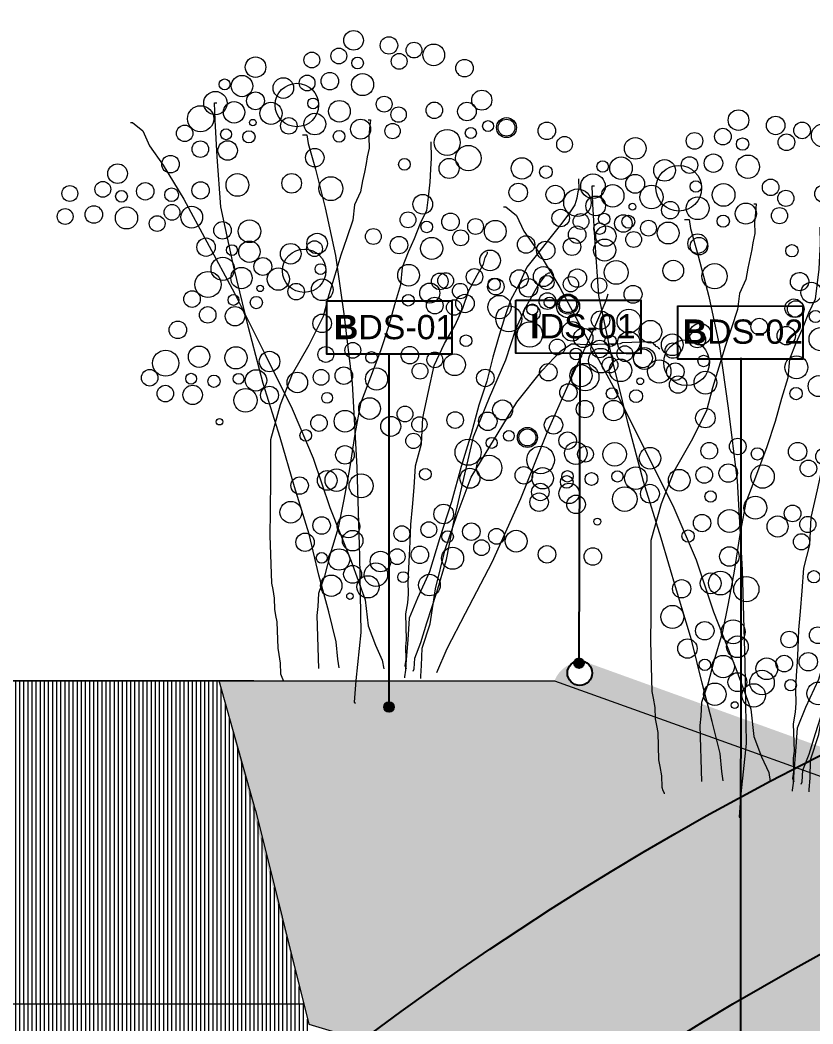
# Model space of a CAD drawing. Header units: metres. Extents: x -325 to 301, y -147 to 149.
# Drawn here: x 13.776 to 15.002, y 118.587 to 120.138 of the extents above; entities that cross this region are included whole.
import ezdxf

# ---------------------------------------------------------------- set-up
doc = ezdxf.new("R2010")
doc.units = ezdxf.units.M
doc.layers.add('-AUX_RIM', color=2, linetype='Continuous', plot=False)
doc.layers.add('0-TX-1_25', color=7, linetype='Continuous', true_color=0x3f4f7f)
for name, color, linetype in [('02-TRAÇ-D-linia 2', 251, 'Continuous'), ('10-DET-encoixinat', 37, 'Continuous'), ('10-DET_TERRENY_compactat', 252, 'Continuous'), ('A-KEYPLAN_HATCH', 7, 'Continuous'), ('A_TEXT_2', 7, 'Continuous')]:
    doc.layers.add(name, color=color, linetype=linetype)
doc.layers.add('03-TR-Paviment_01_Compacted Ground', color=7, linetype='Continuous', lineweight=5, true_color=0xc5a967)
for name, color, linetype, lineweight in [('05-VEG-gris 50%', 253, 'Continuous', 18), ('1-CM', 7, 'Continuous', 0), ('3-TR Seleccionat', 44, 'Continuous', 0)]:
    doc.layers.add(name, color=color, linetype=linetype, lineweight=lineweight)
doc.styles.get("Standard").update_dxf_attribs({"font": 'arial.ttf'})

# ---------------------------------------------------------------- blocks, each defined once
blk = doc.blocks.new('ccddddddddddd')
for points in [[(92.17118508927524, 14.45525125507265), (92.1602315818891, 14.54284491715953), (92.14927795156837, 14.71803216030821), (92.08355653705075, 15.02460998017341), (91.9959279843606, 15.39688300667331), (91.9082994312048, 15.81295286351815), (91.77685660263523, 16.29471792606637), (91.64541377406567, 16.79838144592941), (91.49206380639225, 17.34584179753438), (91.36062097735703, 17.91520052356645), (91.22917814878747, 18.52835616283119), (91.11964245792478, 19.14151172060519), (91.09773531928658, 19.6451752409339), (91.08678181190044, 20.01744826603681), (91.08678181190044, 20.1926355920732), (91.10868894960731, 20.19263559160754)], [(90.23240342363715, 20.01744826603681), (90.25431056134403, 20.01744826603681), (90.35289262235165, 19.92985460348427), (90.41861403686926, 19.7765657347627), (90.55005686543882, 19.57947995234281), (90.74722110852599, 19.22910538315773), (90.96629249025136, 18.79113706946373), (91.22917814878747, 18.26557517424226), (91.51397094503045, 17.65241961786523), (91.77685660263523, 17.08306080941111), (91.97402084618807, 16.57939737197012), (92.12737081339583, 16.07573385164142), (92.32453505601734, 15.52827350096777), (92.45597788598388, 15.13410201761872), (92.47788502369076, 14.8713211119175), (92.54360643820837, 14.67423532949761), (92.60932785319164, 14.52094646031037), (92.62028148304671, 14.43335279775783)], [(92.63123499089852, 19.97365143429488), (92.6531421286054, 19.9736514352262), (92.64218862075359, 19.88605777220801), (92.63123499043286, 19.79846410965547), (92.63123499136418, 19.6889720717445), (92.60932785226032, 19.60137840919197), (92.59837434487417, 19.53568312060088), (92.57646720623598, 19.44808954047039), (92.5545600685291, 19.36049587745219), (92.53265293082222, 19.25100375711918), (92.46693151630461, 19.11961326375604), (92.44502437766641, 18.96632439503446), (92.3793029631488, 18.79113706946373), (92.31358154863119, 18.61594982631505), (92.24786013411358, 18.41886404342949), (92.18213872006163, 18.22177834343165), (92.11641730554402, 18.00279418611899), (91.96306733880192, 17.71811482310295), (91.78781023295596, 17.43343546055257), (91.65636740392074, 17.12685764115304), (91.54683171305805, 16.77648307196796), (91.53587808320299, 16.38231158908457), (91.52492457535118, 16.05383539479226), (91.51397094456479, 15.81295286351815), (91.51397094456479, 15.33118780050427), (91.52492457535118, 15.26549251191318), (91.53587808273733, 15.17789884936064), (91.53587808273733, 15.068406812381), (91.54683171305805, 15.00271152332425), (91.55778522137552, 14.93701631762087), (91.55778522090986, 14.67423532949761), (91.56873885169625, 14.60854012332857), (91.5796923590824, 14.52094646077603), (91.5796923590824, 14.41145442333072), (91.59064598940313, 14.37860673852265), (91.60159949725494, 14.35670836362988), (91.60159949678928, 14.3457591352053)], [(91.9630673378706, 19.84226094093174), (92.00688161421567, 19.84226094093174), (92.01783512206748, 19.75466727791354), (92.08355653658509, 19.49188628932461), (92.1711850897409, 19.09771488886327), (92.25881364196539, 18.61594982584938), (92.324535056483, 18.02469264343381), (92.39025647100061, 17.32394342357293), (92.41216360917315, 16.4699052516371), (92.41216360917315, 15.57207033177838), (92.40121010132134, 14.80562582332641), (92.33548868680373, 14.32386076077819), (92.31358154863119, 14.10487660346553), (92.324535056483, 14.09392737504095)], [(93.25558848958462, 19.73276890348643), (93.25558848958462, 19.56853080587462), (93.2446348592639, 19.45903868647292), (93.23368135187775, 19.3276481917128), (93.21177421323955, 19.17435932345688), (93.18986707506701, 19.04296882916242), (93.12414566101506, 18.91157833440229), (93.05842424603179, 18.75828946661204), (92.99270283151418, 18.62689897231758), (92.92698141699657, 18.473610103596), (92.90507427882403, 18.29842277802527), (92.83935286477208, 18.10133707756177), (92.77363145025447, 17.88235292071477), (92.68600289756432, 17.64147038944066), (92.57646720670164, 17.37868940085173), (92.46693151583895, 17.11590849515051), (92.40121010132134, 16.80933067528531), (92.33548868726939, 16.45895602367818), (92.26976727228612, 16.15237828623503), (92.20404585823417, 15.867698923219), (92.11641730554402, 15.60491793509573), (92.05069589149207, 15.38593377778307), (91.9849744765088, 15.21074645221233), (91.9740208457224, 15.07935604080558), (91.9630673378706, 14.99176237778738), (91.9630673378706, 14.45525125507265)], [(94.73401807900518, 19.31669904664159), (94.73401807947084, 19.20720692630857), (94.72306444868445, 19.18530855188146), (94.71211094036698, 19.11961326375604), (94.69020380219445, 19.05391805805266), (94.6244823881425, 18.9663243945688), (94.53685383545235, 18.85683235758916), (94.42731814458966, 18.72544186376035), (94.2958753160201, 18.57215299457312), (94.18633962515742, 18.44076250074431), (94.09871107293293, 18.26557517424226), (94.01108251977712, 18.11228630598634), (93.94536110479385, 17.93709898088127), (93.8796396907419, 17.74001328041777), (93.81391827668995, 17.54292749799788), (93.74819686170667, 17.30204496672377), (93.66056830901653, 17.061162434984), (93.57293975679204, 16.7764830715023), (93.46340406592935, 16.44800687720999), (93.353868374601, 16.09763222653419), (93.22242554603145, 15.72535920049995), (93.11288985563442, 15.39688300620764), (92.98144702613354, 15.13410201808438), (92.89381847390905, 14.93701631762087), (92.87191133527085, 14.71803216077387), (92.85000419709831, 14.52094646077603), (92.83905056677759, 14.41145442379639), (92.82809705892578, 14.3457591352053), (92.82809705939144, 14.33480998966843)], [(92.85000419756398, 14.42240356933326), (92.83905056724325, 14.45525125460699), (92.85000419709831, 14.52094646077603), (92.85000419709831, 14.65233695553616), (92.86095770495012, 14.71803216077387), (92.86095770541579, 14.9808131493628), (92.88286484358832, 15.09030518634245), (92.89381847390905, 15.17789884889498), (92.89381847390905, 15.30928934318945), (92.90477198176086, 15.44067983748391), (92.91572561208159, 15.57207033224404), (92.9266791199334, 15.70346082560718), (92.93763274978846, 15.87864806922153), (92.959539887961, 16.05383539479226), (92.98144702613354, 16.2509210947901), (93.00335416430607, 16.46990525256842), (93.06907557882369, 16.68888940894976), (93.09098271699622, 16.95167039800435), (93.15670413151383, 17.21445130370557), (93.22242554603145, 17.47723229182884), (93.33196123689413, 17.6962164491415), (93.44149692729115, 17.87140369229019), (93.52912548044696, 18.04659101786092), (93.59484689496458, 18.22177834343165), (93.68247544765472, 18.37506721215323), (93.74819686217234, 18.48455933155492), (93.77010400034487, 18.5502545372583), (93.78105750773102, 18.57215299457312), (93.79201113805175, 18.59405136900023), (93.79201113805175, 18.60500059742481)], [(92.91572561208159, 14.40050519490615), (92.92667911946774, 14.42240356933326), (92.93763275025412, 14.53189568873495), (93.00335416430607, 14.68518455792218), (93.06907557928935, 14.88227025792003), (93.17861126968637, 15.18884807731956), (93.28814696054906, 15.51732427207753), (93.37577551277354, 15.91149575449526), (93.59484689496458, 16.74363546911627), (93.77010400034487, 17.13780686911196), (93.94536110525951, 17.51007989514619), (94.0548967961222, 17.81665771501139), (94.16443248651922, 18.03564187232405), (94.29587531555444, 18.25462594628334), (94.38350386824459, 18.3641180661507), (94.40541100688279, 18.37506721215323), (94.41636451426893, 18.37506721261889)], [(93.15670413151383, 14.37860673805699), (93.26623982191086, 14.61948935221881), (93.46340406546369, 14.96986392093822), (93.74819686217234, 15.47352744080126), (94.0548967961222, 16.10858145449311), (94.33968959236518, 16.76553384354338), (94.6244823881425, 17.35679102642462), (94.84355376986787, 17.79475925769657), (94.97499659890309, 18.07943862024695), (94.99690373707563, 18.14513390883803)], [(92.99240053351969, 14.32386076077819), (92.99240053351969, 14.34575913567096), (93.00335416477174, 14.45525125460699), (93.01430767215788, 14.63043849822134), (93.10193622438237, 14.8713211119175), (93.1676576398313, 15.22169568063691), (93.27719332976267, 15.61586716352031), (93.40863615879789, 15.96624173223972), (93.56198612600565, 16.3385147578083), (94.04394316580147, 17.08306080941111), (94.30682882387191, 17.38963862881064), (94.50399306695908, 17.58672432973981), (94.61352875782177, 17.65241961786523), (94.6573430346325, 17.65241961693391), (94.74497158685699, 17.64147038897499), (95.00785724446177, 17.64147038944066), (95.02976438309997, 17.63052116055042), (95.05167152127251, 17.63052116055042)], [(94.74497158685699, 17.64147038897499), (95.10643942793831, 17.64147038850933), (95.12834656564519, 17.65241961739957), (95.41313936142251, 17.65241961786523), (95.41313936188817, 17.64147038897499), (95.43504650052637, 17.64147038897499), (95.43504650052637, 17.63052116008475), (95.44600000791252, 17.61957201454788), (95.45695363823324, 17.61957201454788), (95.45695363823324, 17.60862278658897), (95.47886077594012, 17.59767355816439), (95.48981428472325, 17.58672432880849), (95.50076791457832, 17.57577518327162)]]:
    blk.add_lwpolyline(points)
for centre, radius in [((92.50731832021847, 20.78011920209974), 0.09914972109653161), ((92.8620486264117, 20.71819748636335), 0.08827586927244695), ((92.35396835301071, 20.62683025095612), 0.0797138132272792), ((93.11398077663034, 20.6634514266625), 0.07971381322727139), ((93.31114502064884, 20.60870544845238), 0.1100385761945846), ((91.51054347259924, 20.53923658793792), 0.1038774050785438), ((92.08012906461954, 20.59398264810443), 0.07971381322727139), ((92.54017896577716, 20.5501858163625), 0.05896654791170974), ((92.9606308103539, 20.55395938875154), 0.07971381322727139), ((93.6178449545987, 20.466365726199), 0.08827588449571261), ((91.19289002986625, 20.37499849172309), 0.05475392728177474), ((91.3681471357122, 20.353100115899), 0.1078442209085107), ((91.78438276099041, 20.32025251351297), 0.1038774050785438), ((92.02536128088832, 20.3640493452549), 0.0797138132272792), ((92.2553861704655, 20.37499849079177), 0.08828397434522552), ((92.58399324212223, 20.33120165998116), 0.1116622003345008), ((91.09430784732103, 20.18886201875284), 0.1179330192981251), ((91.91582559002563, 20.14506518794224), 0.2190155618666085), ((91.49958996474743, 20.19981116522104), 0.09029159687583978), ((92.08012906461954, 20.15601441636682), 0.05474597743621246), ((93.78214843012393, 20.13788953144103), 0.100948621194932), ((90.94095788057894, 20.03557306807488), 0.131875252192638), ((91.28051858302206, 20.09031912824139), 0.1078442962242974), ((91.65184901002795, 20.06842075381428), 0.1122136528435823), ((92.34301472222432, 20.06842075381428), 0.1094920372972297), ((92.7963272118941, 20.12694030348212), 0.0797138132272792), ((93.30019139032811, 20.0502958688885), 0.08341479203162756), ((93.6287984624505, 20.02839749492705), 0.09355456895831013), ((91.82819703733549, 19.93703025951982), 0.083391818526349), ((92.09108269494027, 19.94797948841006), 0.1094920372972297), ((92.93872367218137, 20.01744826603681), 0.07742317901411151), ((90.77556348359212, 19.89323342777789), 0.08359032011394589), ((91.19289003079757, 19.87133497092873), 0.05475392728177474), ((91.4667291957885, 19.98082709126174), 0.03284760294668843), ((92.55113259609789, 19.88228419935331), 0.100948621194932), ((92.8730022571981, 19.85321016889066), 0.07742319637127354), ((93.83691633632407, 19.87510854331776), 0.05475392728177474), ((94.02312694909051, 19.85321016935632), 0.100948621194932), ((94.02312694909051, 19.85321016935632), 0.08552993772729109), ((91.42291491990909, 19.83848736807704), 0.0619504096055185), ((92.33206121437252, 19.81658899364993), 0.05896647138640877), ((93.42068071104586, 19.72181967506185), 0.1313904942115585), ((93.66165923094377, 19.80941333761439), 0.05583111220221605), ((94.4284090665169, 19.80941333761439), 0.08827588449571261), ((90.92891338979825, 19.72899533063173), 0.083391818526349), ((91.20384353818372, 19.70709687424824), 0.0979638998719097), ((94.6036661718972, 19.66707361536101), 0.0797138132272792), ((90.6233044383116, 19.58665560837835), 0.08830179011489034), ((92.08012906461954, 19.60855406522751), 0.09355464613128266), ((93.6287984624505, 19.5575815779157), 0.1281631355179718), ((93.6287984624505, 19.5575815779157), 0.1281631355179718), ((90.08658734429628, 19.50710891373456), 0.09914972109653161), ((92.98253794806078, 19.51378474617377), 0.05896654791170974), ((93.43163421889767, 19.45903868600726), 0.100948621194932), ((94.16552340891212, 19.43714031158015), 0.1078442209085107), ((91.29147209087387, 19.35672230552882), 0.1143168244103129), ((91.83915054472163, 19.35672230552882), 0.09914972109653161), ((94.40650192834437, 19.39334348030388), 0.06385108598971867), ((89.5993650695309, 19.32097235973924), 0.07971381322727139), ((89.93323737708852, 19.35381996259093), 0.0797138132272792), ((90.36042650975287, 19.32097235973924), 0.08827586927244695), ((90.62493505468592, 19.27813989901915), 0.06916781482529323), ((90.91905074194074, 19.31292547378689), 0.08759366280770564), ((92.2334790318273, 19.29102701693773), 0.1209383224137713), ((90.11944799032062, 19.27717552846298), 0.05896654791170974), ((94.12170913256705, 19.19625778030604), 0.09355468922416664), ((94.49413048103452, 19.1634100950323), 0.09355468922416664), ((89.54459728533402, 19.09103905688971), 0.0797138132272792), ((89.83465519361198, 19.10198820289224), 0.08828397434522552), ((90.1632622666657, 19.05819137161598), 0.1116622003345008), ((90.62432604283094, 19.10091247688979), 0.07971381322727139), ((90.82149028638378, 19.04616649914533), 0.1100385761945846), ((93.15546696865931, 19.10642892122269), 0.09914972109653161), ((90.47097607562318, 18.99142043991014), 0.07971381322727139), ((94.89874616917223, 19.0372787155211), 0.09914972109653161), ((91.12819022033364, 18.90382677689195), 0.08827588449571261), ((91.39991686027497, 18.88590638805181), 0.1139313534327422), ((93.00211700191721, 18.95313997007906), 0.0797138132272792), ((93.4293061341159, 18.92029236769304), 0.08827586927244695), ((94.74539620196447, 18.88398976437747), 0.0797138132272792), ((92.64738657139242, 18.79607752989978), 0.07971381322727139), ((93.18832761468366, 18.87649553595111), 0.05896654791170974), ((93.68123828433454, 18.86554630752653), 0.07971381322727139), ((93.87840252742171, 18.81080033024773), 0.1100385761945846), ((94.93160681519657, 18.80734532978386), 0.05896654791170974), ((95.17258533509448, 18.85114216106012), 0.08827586927244695), ((95.42451748484746, 18.79639610135928), 0.07971381322727139), ((90.95698824804276, 18.73876838758588), 0.0928042669996929), ((91.39224458299577, 18.67940983595327), 0.1078442209085107), ((92.04945872724056, 18.69035906484351), 0.0797138132272792), ((92.07780097937211, 18.74133146926761), 0.1038774050785438), ((92.90353481797501, 18.70130821038038), 0.08828397434522552), ((93.23214189056307, 18.65751137910411), 0.1116622003345008), ((93.52788831666112, 18.75605427054688), 0.07971381322727139), ((95.27116751810536, 18.68690406344831), 0.07971381322727139), ((95.62168172886595, 18.74165012408048), 0.1100385761945846), ((91.21698747761548, 18.70130821038038), 0.05475392728177474), ((91.80848020780832, 18.64656223310158), 0.1038774050785438), ((91.93992303684354, 18.47137490753084), 0.2190155618666085), ((94.18510246183723, 18.66846060752869), 0.08827588449571261), ((94.64681401941925, 18.63215800421312), 0.08828397434522552), ((94.97542109200731, 18.5883611724712), 0.1116622003345008), ((95.92838166281581, 18.59931040136144), 0.08827588449571261), ((91.1184052946046, 18.51517173880711), 0.1179330192981251), ((91.523687412031, 18.5261208852753), 0.09029159687583978), ((90.96505532739684, 18.36188278766349), 0.131875252192638), ((91.30461603077129, 18.41662884736434), 0.1078442962242974), ((91.67594645684585, 18.39473047340289), 0.1122136528435823), ((92.10422651190311, 18.48232413595542), 0.05474597743621246), ((92.99116337066516, 18.39473047340289), 0.1094920372972297), ((92.11518014175817, 18.27428920799866), 0.1094920372972297), ((93.3635847195983, 18.3290351848118), 0.0797138132272792), ((94.3494059368968, 18.33998441323638), 0.100948621194932), ((90.79966093041003, 18.21954314783216), 0.08359032011394589), ((91.49082664307207, 18.30713681038469), 0.03284760294668843), ((91.85229448415339, 18.26333997910842), 0.083391818526349), ((93.19928124500439, 18.20859391894192), 0.100948621194932), ((93.50598117848858, 18.21954314783216), 0.07742317901411151), ((93.86744889710099, 18.25239075068384), 0.08341479203162756), ((94.19605596922338, 18.23049237625673), 0.09355456895831013), ((94.62448251107708, 18.25462594581768), 0.07742319637127354), ((94.90927530638874, 18.23272757232189), 0.07743792491863587), ((91.21698747761548, 18.19764469005167), 0.05475392728177474), ((91.447012366727, 18.16479708813131), 0.0619504096055185), ((92.98020986327901, 18.14289871323854), 0.05896647138640877), ((95.2488358868286, 18.13418468041345), 0.09029159687583978), ((90.95301083661616, 18.055305050686), 0.083391818526349), ((91.22794098593295, 18.03340659337118), 0.0979638998719097), ((93.44025976397097, 18.055305050686), 0.07742319637127354), ((94.40417384309694, 18.07720342511311), 0.05475392728177474), ((94.59038445679471, 18.05530505022034), 0.100948621194932), ((94.59038445679471, 18.05530505022034), 0.08552993772729109), ((90.64740188512951, 17.91296532796696), 0.08830179011489034), ((92.10422651190311, 17.93486378435045), 0.09355464613128266), ((93.9879382182844, 17.92391455639154), 0.1313904942115585), ((94.22891673771665, 18.01150821940973), 0.05583111220221605), ((94.19605596968904, 17.75967645877972), 0.1281631355179718), ((94.19605596968904, 17.75967645877972), 0.1281631355179718), ((94.62203529756516, 17.77874510781839), 0.09914972109653161), ((95.41313948435709, 17.7509624264203), 0.1143169033563484), ((90.51421286957338, 17.58087944658473), 0.131875252192638), ((90.85377357294783, 17.63562550675124), 0.1078442962242974), ((91.22510399948806, 17.61372713185847), 0.1122136528435823), ((92.40589479589835, 17.6533817211166), 0.0797138132272792), ((93.54979545529932, 17.71587962796912), 0.05896654791170974), ((91.56246991548687, 17.56578805856407), 0.1038774050785438), ((92.13205550750718, 17.62053411826491), 0.07971381322727139), ((92.59210540866479, 17.57673728698865), 0.05896654791170974), ((92.97846367675811, 17.58720544259995), 0.08827586927244695), ((93.23039582651109, 17.53245938289911), 0.07971381322727139), ((94.4686853303574, 17.62545615714043), 0.0797138132272792), ((94.89587446348742, 17.59260855335742), 0.08827586927244695), ((95.14780661370605, 17.53786249365658), 0.07971381322727139), ((95.63221086654812, 17.55387672642246), 0.07742319637128761), ((90.3488184735179, 17.43853980628774), 0.08359032011394589), ((93.42756007006392, 17.47771340515465), 0.1100385761945846), ((94.65489594358951, 17.54881172254682), 0.05896654791170974), ((95.34497085725889, 17.48311651591212), 0.1100385761945846), ((90.76614501979202, 17.41664134990424), 0.05475392728177474), ((90.99616990983486, 17.38379374658689), 0.0619504096055185), ((91.2448164736852, 17.40154996141791), 0.05475392728177474), ((91.4200735790655, 17.37965158652514), 0.1078442209085107), ((91.8363092043437, 17.34680398320779), 0.1038774050785438), ((92.07728772377595, 17.39060081494972), 0.0797138132272792), ((92.30731261335313, 17.40154996095225), 0.08828397434522552), ((92.63591968500987, 17.35775312967598), 0.1116622003345008), ((93.07704585976899, 17.4229673454538), 0.07971381322727139), ((93.73426000401378, 17.33537368290126), 0.08827588449571261), ((94.37010314781219, 17.37362439604476), 0.08828397434522552), ((94.69871022040024, 17.32982756523415), 0.1116622003345008), ((94.99445664696395, 17.42837045621127), 0.07971381322727139), ((95.65167079120874, 17.34077679365873), 0.08827588449571261), ((90.5021683787927, 17.27430170960724), 0.083391818526349), ((90.77709852810949, 17.25240325229242), 0.0979638998719097), ((91.30848026368767, 17.18208481417969), 0.1179330192981251), ((91.55151640810072, 17.22636263491586), 0.09029159687583978), ((92.13205550797284, 17.18256588606164), 0.05474597743621246), ((92.55718713905662, 17.0616435483098), 0.1094920372972297), ((92.3052551113069, 16.94120228243992), 0.1094920372972297), ((92.91274226177484, 16.99594826018438), 0.0797138132272792), ((93.89856347907335, 17.0068974881433), 0.100948621194932), ((91.03998418571427, 16.97404988575727), 0.03284760294668843), ((92.04236945323646, 16.930253054481), 0.083391818526349), ((92.76530501246452, 16.87550699478015), 0.100948621194932), ((93.05513872113079, 16.88645622273907), 0.07742317901411151), ((93.41660643927753, 16.91930382605642), 0.08341479203162756), ((93.74521351233125, 16.89740545116365), 0.09355456895831013), ((91.90531620429829, 16.80981178861111), 0.05896647138640877), ((92.98941730661318, 16.72221812605858), 0.07742319637127354), ((93.95333138620481, 16.74411650048569), 0.05475392728177474), ((94.13954199897125, 16.72221812512726), 0.100948621194932), ((94.13954199897125, 16.72221812512726), 0.08552993772729109), ((94.54482411639765, 16.67842129431665), 0.08827588449571261), ((92.29430148098618, 16.60177685972303), 0.09355464613128266), ((93.53709576139227, 16.59082763129845), 0.1313904942115585), ((93.77807428082451, 16.67842129431665), 0.05583111220221605), ((93.74521351186559, 16.42658953461796), 0.1281631355179718), ((93.74521351186559, 16.42658953461796), 0.1281631355179718), ((94.72008122131228, 16.53608157159761), 0.0797138132272792), ((92.20096791768447, 16.34994510002434), 0.1143168244103129), ((91.82854656875134, 16.30614826828241), 0.08759366280770564), ((92.10772894509137, 16.34994510002434), 0.09914972109653161), ((92.44765144772828, 16.28424981143326), 0.1209383224137713), ((93.09895299747586, 16.38279270287603), 0.05896654791170974), ((93.54804926877841, 16.32804664317518), 0.100948621194932), ((94.28193845879287, 16.30614826828241), 0.1078442209085107), ((94.52291697775945, 16.26235143747181), 0.06385108598971867), ((91.73098611226305, 16.03938929410651), 0.1100385761945846), ((93.2718820180744, 15.97543687839061), 0.09914972109653161), ((94.23812418198213, 16.0652657370083), 0.09355468922416664), ((94.61054553091526, 16.03241805126891), 0.09355468922416664), ((92.03768604714423, 15.89704957138747), 0.08827588449571261), ((92.30941268615425, 15.87912918301299), 0.1139313534327422), ((93.11853205086663, 15.82214792724699), 0.0797138132272792), ((93.54572118353099, 15.7893003243953), 0.08827586927244695), ((91.86648407392204, 15.73199118301272), 0.0928042669996929), ((92.34637937927619, 15.73455426469445), 0.1038774050785438), ((92.84469276247546, 15.78930032392964), 0.07971381322727139), ((93.30474266409874, 15.74550349265337), 0.05896654791170974), ((93.79765333421528, 15.73455426422879), 0.07971381322727139), ((93.9948175768368, 15.67980828741565), 0.1100385761945846), ((93.64430336654186, 15.62506222724915), 0.07971381322727139), ((92.02872593747452, 15.57031616708264), 0.05475392728177474), ((92.20398304238915, 15.54841779312119), 0.1078442209085107), ((92.62021866859868, 15.51557018980384), 0.1038774050785438), ((92.78992497874424, 15.55936702108011), 0.0797138132272792), ((93.01994986785576, 15.5703161675483), 0.08828397434522552), ((93.34855694044381, 15.52651933580637), 0.1116622003345008), ((94.30151751171798, 15.53746856376529), 0.08827588449571261), ((94.76322906883433, 15.50116596091539), 0.08828397434522552), ((92.57106118137017, 15.38417969550937), 0.1179330192981251), ((92.33542587142438, 15.39512884197757), 0.09029159687583978), ((92.8446927620098, 15.35133209312335), 0.05474597743621246), ((92.116354489699, 15.28563680453226), 0.1078442962242974), ((92.48768491717055, 15.26373843010515), 0.1122136528435823), ((93.10757842008024, 15.26373842963949), 0.1094920372972297), ((92.30256510339677, 15.17614476708695), 0.03284760294668843)]:
    blk.add_circle(centre, radius)
blk = doc.blocks.new('hatch keyplan 2')
at = {"layer": 'A-KEYPLAN_HATCH'}
blk.add_lwpolyline([(0, 0.005476596624248486), (0.012874798693294, 0.005476596623793739), (0.012874798693294, -2.273736754432321e-13), (0, 0)], close=True, dxfattribs=at)
blk = doc.blocks.new('hatch keyplan')
at = {"layer": 'A-KEYPLAN_HATCH'}
blk.add_blockref('hatch keyplan 2', (1.430579833341536, 0.8521467901477053), dxfattribs=at)
blk = doc.blocks.new('I-06A')
at = {"layer": 'A-KEYPLAN_HATCH'}
blk.add_blockref('hatch keyplan', (-1.430579833341536, -0.8521467901477053), dxfattribs=at)
at = {"layer": 'A_TEXT_2', "insert": (-0.0007977307986626325, 0.00404589630651675), "char_height": 0.0025, "attachment_point": 1}
blk.add_mtext_dynamic_manual_height_columns('\\pi0.00229;{\\fArial|b1|i0|c0|p34;I}DS-01', width=0.01456192034901793, gutter_width=0.015, heights=[0], dxfattribs=at)
blk = doc.blocks.new('B-DS01')
at = {"layer": 'A-KEYPLAN_HATCH'}
blk.add_blockref('hatch keyplan', (-1.430579833341138, -0.8521467901475916), dxfattribs=at)
at = {"layer": 'A_TEXT_2', "insert": (-0.0007977307984582405, 0.004032374434489228), "char_height": 0.0025, "attachment_point": 1}
blk.add_mtext_dynamic_manual_height_columns('\\pi0.00152;{\\fArial|b1|i0|c0|p34;B}DS-01', width=0.01456192034901793, gutter_width=0.015, heights=[0], dxfattribs=at)
blk = doc.blocks.new('B-DS02')
at = {"layer": 'A-KEYPLAN_HATCH'}
blk.add_blockref('hatch keyplan', (-1.430579833341536, -0.8521467901477053), dxfattribs=at)
at = {"layer": 'A_TEXT_2', "insert": (-0.0007977306934924266, 0.004083503112212838), "char_height": 0.0025, "attachment_point": 1}
blk.add_mtext_dynamic_manual_height_columns('\\pi0.00129;{\\fArial|b1|i0|c0|p34;B}DS-02', width=0.01456192034901793, gutter_width=0.015, heights=[0], dxfattribs=at)
blk = doc.blocks.new('POINT')
at = {"layer": '0-TX-1_25'}
h = blk.add_hatch(dxfattribs=at)
h.set_pattern_fill('ANGLE', color=256)
h.set_pattern_definition([(0, (-83.74681484067048, -12.72584030761209), (0, 6.985), [5.08, -1.905]), (90, (-83.74681484067048, -12.72584030761209), (-6.985, 4.277078946022131e-16), [5.08, -1.905])])
edge = h.paths.add_edge_path()
edge.add_arc((0, 0), 0.0075, 0, 360)
h = blk.add_hatch(color=256, dxfattribs=at)
h.dxf.hatch_style = 1
edge = h.paths.add_edge_path()
edge.add_arc((0, 0), 0.0075, 0, 360)
blk.add_circle((0, 0), 0.0075, dxfattribs=at)

msp = doc.modelspace()

# ---------------------------------------------------------------- hatches: boundary and pattern name
at = {"layer": '03-TR-Paviment_01_Compacted Ground'}
h = msp.add_hatch(dxfattribs=at)
h.set_pattern_fill('ANSI31', color=256, scale=0.002, angle=225, style=0)
h.set_pattern_definition([(270, (0.01568512528217525, 0.3134793474974344), (0.006350000000000001, -8.673617379884035e-19), [])])
h.paths.add_polyline_path([(12.65673786838916, 118.617002200912), (12.65673786839123, 119.1170022225688), (14.0841246469771, 119.1170022225692), (14.14010776586284, 118.9169688773274), (14.21479901018357, 118.617002201229)])
at = {"layer": '10-DET-encoixinat'}
h = msp.add_hatch(dxfattribs=at)
h.set_pattern_fill('CROSS', color=256, scale=0.002, angle=91.10144121152325)
h.set_pattern_definition([(91.10144121152311, (1.436916130683358, 122.0790472416548), (-0.01294178032110458, 0.01245352649333795), [0.00635, -0.01905]), (181.1014412115233, (1.440029512306694, 122.082282686735), (-0.01245352649333795, -0.01294178032110458), [0.00635, -0.01905])])
h.paths.add_polyline_path([(14.60226427080116, 119.1170021586293), (14.08412464698438, 119.1170022225432), (14.13575710936468, 118.9170119674011), (14.2224844505248, 118.5861367897009), (14.57392912854129, 118.4806507480285), (15.25368662969828, 118.27662168569), (15.63773786964828, 118.27662168569), (15.63773786962565, 118.87662168569), (15.27111083876287, 118.87662168569)])
at = {"layer": '10-DET_TERRENY_compactat'}
h = msp.add_hatch(dxfattribs=at)
h.set_pattern_fill('HEX', color=256, scale=0.002, angle=0.5782318252177278)
h.set_pattern_definition([(0.5782318252177278, (0, 0), (-0.000110995747240735, 0.01099796253877573), [0.00635, -0.0127]), (120.5782318252177, (0, 0), (-0.00946901707482901, -0.005595106406210373), [0.00635, -0.0127]), (60.57823182521773, (0.006349676630719095, 6.408342453239108e-05), (-0.009580012822069743, 0.00540285613256535), [0.00635, -0.0127])])
edge = h.paths.add_edge_path()
edge.add_line((14.64914128962859, 119.1462462721245), (15.2764225663434, 118.9199495782625))
edge.add_line((15.2764225663434, 118.9199495782625), (15.63432539013684, 118.9199495782625))
edge.add_line((15.63432539013684, 118.9199495782625), (15.63432539013684, 118.87662168569))
edge.add_line((15.63432539013684, 118.87662168569), (15.27111083876287, 118.87662168569))
edge.add_line((15.27111083876287, 118.87662168569), (14.60226421249561, 119.117002179584))
edge.add_arc((14.64536350470524, 119.1001088466799), 0.04629183173716765, 85.31899899317779, 158.596652369334, ccw=False)
edge = h.paths.add_edge_path()
edge.add_arc((14.64132370229828, 119.1287669301312), 0.01914789983742438, 0, 360)
edge = h.paths.add_edge_path(flags=16)
edge.add_arc((15.1596413748178, 118.9396546277497), 0.01914789983742438, 0, 360)
at = {"layer": '3-TR Seleccionat'}
h = msp.add_hatch(dxfattribs=at)
h.set_pattern_fill('ANSI31', color=256, scale=0.002, angle=225, style=0)
h.set_pattern_definition([(270, (441090.4023085567, -650717.9494311544), (-0.00635, -1.734723475976807e-18), [])])
h.paths.add_polyline_path([(14.22248445051071, 118.5870022015581), (14.21479901018357, 118.617002201229), (13.85319703940896, 118.6170022011555), (12.65673786839052, 118.617002200912), (12.65673786847208, 117.4470270157342), (14.22248445053896, 117.4470270156178)])

# ---------------------------------------------------------------- linework, layer by layer
at = {"layer": '-AUX_RIM'}
for radius in [4.651662449357509, 4.651662449357509, 4.379523189042336, 4.379523189042336]:
    msp.add_circle((17.10335728562962, 114.8448327236284), radius, dxfattribs=at)
at = {"layer": '0-TX-1_25'}
msp.add_line((14.64012618816583, 119.144043009037), (14.64209265389605, 119.6214745800824), dxfattribs=at)
for points in [[(14.34657550611906, 119.076281891146), (14.34696662108786, 119.6216606820815)], [(14.88991037471488, 118.3772389819645), (14.89069845009863, 119.6160093898218)]]:
    msp.add_lwpolyline(points, dxfattribs=at)
at = {"layer": '02-TRAÇ-D-linia 2'}
msp.add_circle((14.64132370229828, 119.1287669301312), 0.01914789983742415, dxfattribs=at)
at = {"layer": '05-VEG-gris 50%'}
for centre, major_axis, ratio, start_param, end_param in [((14.9808924675038, 119.7337196173641), (-0.009995397696246173, 0.009995397696246014), 0.9999999999999041, 3.957012353762735, 10.24019766094232), ((14.97240880323061, 119.6926724618592), (0.009995397696246964, 0.009995397696247122), 0.9999999999998405, 5.527808680557567, 11.81099398773715)]:
    msp.add_ellipse(centre, major_axis=major_axis, ratio=ratio, start_param=start_param, end_param=end_param, dxfattribs=at)
at = {"layer": '1-CM'}
for points in [[(14.13773787053822, 119.1170022225413), (12.65673786835566, 119.1170022225949)], [(12.65673786672585, 119.1170022225688), (13.12126420869481, 119.1170022224246), (13.79011083553689, 119.1170022225745), (14.106737866418, 119.1170022225688)], [(14.14010776586284, 118.9169688773274), (14.08412464698438, 119.1170022225432), (14.60226421249561, 119.117002179584)], [(14.13773786995614, 119.1170021799333), (14.60226421192507, 119.1170021797891), (15.27111083876287, 118.87662168569), (15.63773786962759, 118.87662168569)], [(14.14010776586284, 118.9169688773274), (14.2224844505248, 118.5861367897009), (14.57392912869034, 118.4806507479591), (15.25368662969828, 118.27662168569), (15.63773786962759, 118.27662168569)], [(14.21479901018358, 118.617002201229), (12.65673786846548, 118.617002200912)]]:
    msp.add_lwpolyline(points, dxfattribs=at)

# ---------------------------------------------------------------- block references
at = {"layer": '0-TX-1_25', "xscale": 15, "yscale": 15, "zscale": 15, "rotation": 359.9589107450755}
for name, p in [('B-DS01', (14.25040565486438, 119.6217299302223)), ('I-06A', (14.54228664606752, 119.6229193502854)), ('B-DS02', (14.79279928925166, 119.6139620471802))]:
    msp.add_blockref(name, p, dxfattribs=at)
at = {"layer": '0-TX-1_25'}
for p in [(14.64012618816583, 119.144043009037), (14.34657550611906, 119.076281891146)]:
    msp.add_blockref('POINT', p, dxfattribs=at)
at = {"layer": '05-VEG-gris 50%', "rotation": 1.720107351731996}
for p, xscale, yscale, zscale in [((0.226376112222491, 116.5002358070841), 0.1531483815836124, 0.1531483815836124, 0.1531481441427297), ((0.08079877928626722, 116.1871227337316), 0.1612088227195919, 0.1612088227195919, 0.1612085727818208)]:
    msp.add_blockref('ccddddddddddd', p, dxfattribs=dict(at, xscale=xscale, yscale=yscale, zscale=zscale))

doc.saveas('drawing.dxf')
